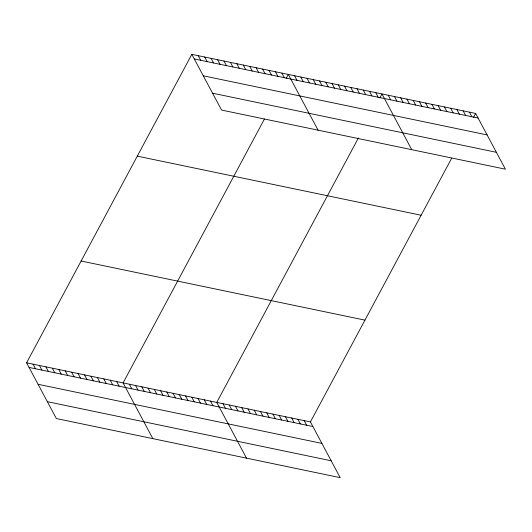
<?xml version="1.0" encoding="UTF-8"?>
<svg xmlns="http://www.w3.org/2000/svg" width="532" height="532" viewBox="0 0 532 532"><rect width="100%" height="100%" fill="white"/><g stroke="black" fill="none" stroke-linecap="round" stroke-linejoin="round"><path stroke-width="0.8" d="M26.6 362.817L310.422 421.923L340.181 477.656L56.359 418.551L26.6 362.817L191.819 54.344L475.641 113.449L505.4 169.183L221.578 110.077L191.819 54.344M264.444 119.015L123.098 382.914L152.857 438.647M286.183 78.43L288.324 74.44L318.076 130.174M358.462 137.861L216.757 402.418L246.516 458.152M379.841 97.941L381.983 93.945L411.741 149.678M310.422 421.923L451.768 158.031M473.507 117.446L475.641 113.449M194.28 58.946L478.095 118.051M203.291 75.817L487.106 134.922M212.567 93.2L496.389 152.312M137.296 156.142L421.118 215.247M81.123 261.019L364.945 320.131M29.054 367.419L312.876 426.524M38.065 384.29L321.887 443.395M47.348 401.673L331.17 460.785M469.397 112.152L471.857 116.754M463.153 110.849L465.613 115.451M456.908 109.552L459.369 114.147M450.664 108.249L453.124 112.85M444.419 106.952L446.88 111.547M438.175 105.649L440.636 110.25M431.931 104.352L434.391 108.947M425.693 103.048L428.147 107.65M419.449 101.752L421.903 106.347M413.204 100.448L415.658 105.05M406.96 99.145L409.414 103.747M400.716 97.848L403.17 102.45M394.471 96.545L396.925 101.147M388.227 95.248L390.681 99.843M375.738 92.648L378.192 97.243M369.494 91.344L371.948 95.946M363.25 90.048L365.703 94.643M357.005 88.744L359.459 93.346M350.761 87.448L353.215 92.043M344.517 86.144L346.97 90.746M338.272 84.841L340.726 89.443M332.028 83.544L334.488 88.146M325.784 82.241L328.244 86.842M319.539 80.944L322 85.539M313.295 79.64L315.755 84.242M307.05 78.344L309.511 82.939M300.806 77.04L303.267 81.642M294.562 75.744L297.022 80.339M281.887 73.103L284.341 77.699M275.456 71.76L277.91 76.362M269.019 70.424L271.48 75.019M262.589 69.08L265.042 73.682M256.151 67.744L258.612 72.339M249.721 66.4L252.175 71.002M243.29 65.064L245.744 69.659M236.853 63.72L239.314 68.322M230.423 62.384L232.876 66.985M223.985 61.04L226.446 65.642M217.555 59.704L220.009 64.306M211.124 58.36L213.578 62.962M204.687 57.024L207.148 61.626M198.256 55.68L200.71 60.282M304.178 420.626L306.632 425.228M297.933 419.322L300.387 423.924M291.689 418.026L294.143 422.621M285.445 416.722L287.898 421.324M279.2 415.426L281.654 420.021M272.956 414.122L275.41 418.724M266.712 412.825L269.165 417.421M260.467 411.522L262.921 416.124M254.223 410.219L256.677 414.82M247.978 408.922L250.439 413.524M241.734 407.618L244.195 412.22M235.49 406.322L237.95 410.923M229.245 405.018L231.706 409.62M223.001 403.722L225.462 408.317M210.512 401.121L212.973 405.717M204.275 399.818L206.729 404.42M198.03 398.521L200.484 403.116M191.786 397.218L194.24 401.82M185.542 395.914L187.995 400.516M179.297 394.618L181.751 399.219M173.053 393.314L175.507 397.916M166.809 392.018L169.262 396.619M160.564 390.714L163.018 395.316M154.32 389.417L156.774 394.013M148.076 388.114L150.529 392.716M141.831 386.817L144.285 391.412M135.587 385.514L138.041 390.116M129.343 384.217L131.796 388.812M116.668 381.577L119.121 386.172M110.23 380.234L112.691 384.836M103.8 378.897L106.254 383.492M97.363 377.554L99.823 382.156M90.932 376.217L93.386 380.812M84.502 374.874L86.955 379.476M78.064 373.537L80.525 378.132M71.634 372.194L74.088 376.796M65.197 370.857L67.657 375.452M58.766 369.514L61.22 374.116M52.336 368.177L54.789 372.779M45.898 366.834L48.359 371.436M39.468 365.497L41.922 370.099M33.031 364.154L35.491 368.756"/></g></svg>
